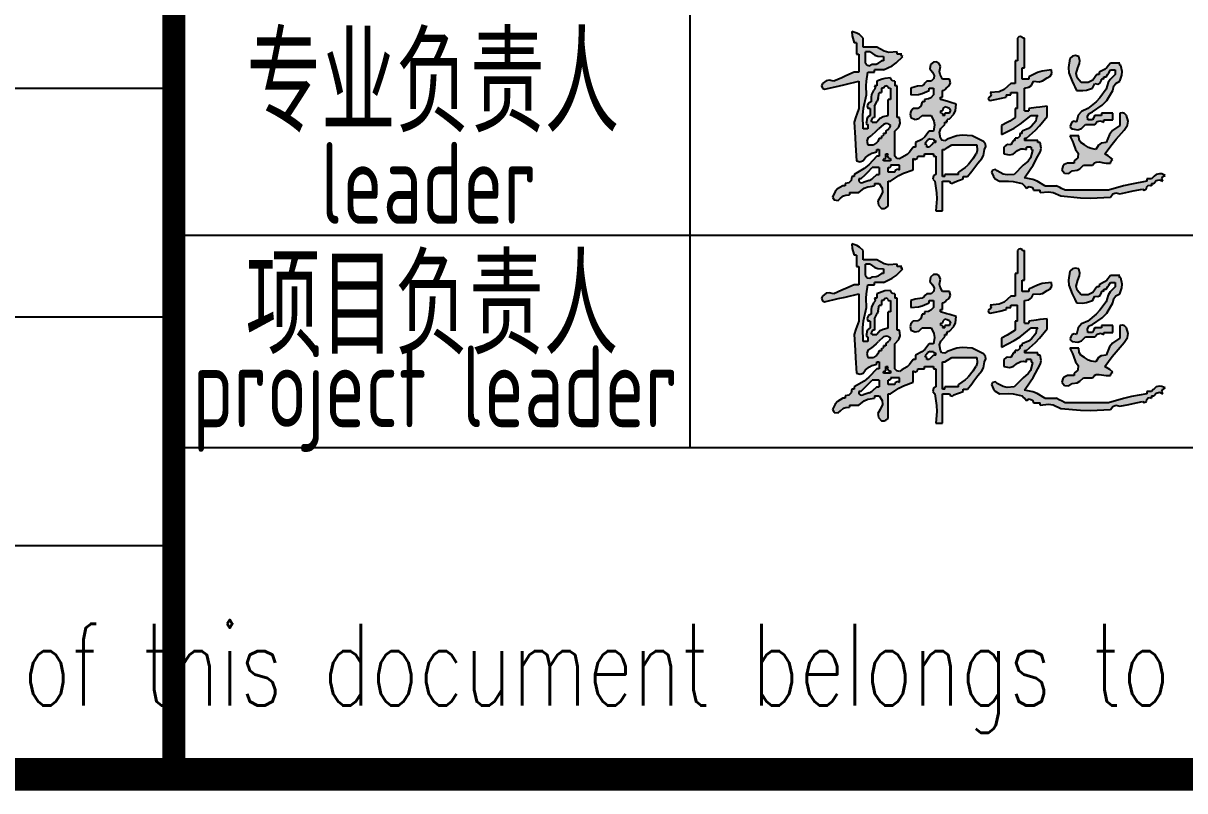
# Model space of a CAD drawing. Extents: x 5191187 to 5306989, y -468291 to -238224.
# Drawn here: x 5283185 to 5286740, y -358834 to -356486 of the extents above; entities that cross this region are included whole.
import ezdxf
from ezdxf.enums import TextEntityAlignment as Align

# ---------------------------------------------------------------- set-up
doc = ezdxf.new("R2010")
doc.units = 0
doc.header["$LTSCALE"] = 1000
doc.header["$MEASUREMENT"] = 0
doc.layers.get('0').update_dxf_attribs({"linetype": 'CONTINUOUS'})
doc.layers.add('PUB_TITLE', color=4, linetype='CONTINUOUS')
doc.layers.add('图层线', color=8, linetype='CONTINUOUS')
doc.styles.add('AHD', font='sceie.shx', dxfattribs={"width": 0.7, "bigfont": 'sceic.shx'})
doc.styles.add('ECEC_TQ', font='txt_l.shx', dxfattribs={"bigfont": 'hztxt_l.shx'})

# ---------------------------------------------------------------- blocks, each defined once
blk = doc.blocks.new('韩超')
h = blk.add_hatch(color=256)
h.dxf.hatch_style = 1
h.paths.add_polyline_path([(0.787849, 0.514197), (0.777955, 0.527898), (0.77346, 0.562754), (0.78123, 0.586063), (0.805739, 0.61125), (0.805739, 0.625142), (0.819631, 0.625142), (0.818004, 0.635027), (0.823773, 0.643681), (0.833523, 0.64598), (0.860867, 0.674873), (0.870953, 0.696725), (0.875199, 0.736279), (0.836353, 0.74757), (0.816903, 0.753127), (0.777955, 0.764063), (0.777955, 0.777955), (0.791847, 0.777955), (0.791847, 0.819631), (0.801775, 0.820971), (0.80763, 0.824875), (0.812685, 0.833523), (0.832189, 0.847055), (0.839321, 0.866071), (0.833523, 0.889091), (0.791847, 0.889091), (0.776856, 0.916298), (0.7735, 0.934755), (0.777955, 0.965498), (0.770329, 0.984025), (0.756314, 0.993368), (0.736279, 0.993282), (0.716867, 0.977277), (0.713907, 0.950644), (0.729333, 0.930768), (0.740061, 0.911103), (0.737625, 0.891618), (0.722387, 0.875199), (0.694603, 0.875199), (0.683489, 0.864086), (0.677932, 0.858529), (0.666819, 0.847415), (0.638572, 0.845181), (0.624291, 0.842325), (0.597358, 0.833523), (0.597358, 0.791847), (0.643081, 0.794876), (0.666726, 0.800787), (0.708495, 0.819631), (0.708495, 0.833523), (0.736279, 0.833523), (0.736279, 0.791847), (0.718733, 0.774249), (0.705317, 0.767541), (0.680711, 0.764063), (0.680711, 0.750171), (0.666819, 0.750171), (0.658732, 0.72359), (0.639033, 0.708815), (0.61125, 0.708495), (0.596777, 0.690733), (0.592946, 0.675409), (0.597358, 0.652926), (0.623512, 0.642026), (0.64687, 0.646697), (0.666819, 0.666819), (0.722387, 0.666819), (0.738834, 0.631134), (0.742077, 0.608437), (0.736279, 0.569574), (0.708495, 0.569574), (0.682162, 0.535076), (0.663824, 0.519794), (0.625142, 0.500114), (0.625142, 0.47233), (0.61125, 0.47233), (0.589715, 0.441777), (0.574435, 0.428025), (0.54179, 0.409816), (0.527664, 0.400538), (0.510468, 0.403404), (0.500114, 0.416762), (0.500114, 0.569574), (0.524623, 0.594762), (0.532393, 0.618071), (0.527898, 0.652926), (0.514006, 0.652926), (0.514006, 0.847415), (0.500114, 0.847415), (0.500114, 0.875199), (0.486416, 0.877514), (0.478388, 0.883536), (0.47233, 0.896037), (0.438162, 0.892345), (0.420863, 0.888021), (0.388977, 0.875199), (0.388977, 0.847415), (0.375085, 0.847415), (0.379444, 0.836821), (0.376971, 0.826928), (0.368139, 0.819631), (0.356965, 0.793593), (0.353947, 0.778504), (0.354247, 0.750171), (0.337644, 0.741703), (0.330222, 0.726858), (0.333409, 0.708495), (0.347301, 0.708495), (0.347301, 0.666819), (0.332737, 0.655189), (0.327028, 0.643772), (0.326463, 0.625142), (0.32344, 0.619715), (0.327253, 0.612088), (0.333409, 0.61125), (0.333409, 0.583466), (0.305625, 0.583466), (0.302565, 0.667178), (0.306887, 0.710398), (0.326463, 0.791847), (0.3234, 0.8474), (0.32482, 0.875797), (0.333409, 0.930768), (0.375085, 0.930768), (0.375085, 0.94466), (0.430654, 0.94466), (0.482374, 0.970498), (0.50707, 0.987931), (0.548736, 1.028012), (0.542559, 1.028676), (0.538615, 1.036564), (0.54179, 1.041904), (0.514006, 1.041904), (0.514006, 1.055796), (0.462884, 1.052445), (0.433869, 1.058893), (0.388977, 1.08358), (0.305625, 1.08358), (0.305625, 1.139148), (0.281985, 1.161307), (0.266841, 1.170393), (0.236165, 1.180825), (0.238399, 1.152578), (0.241255, 1.138297), (0.250057, 1.111364), (0.263949, 1.111364), (0.263949, 1.041904), (0.277841, 1.041904), (0.277841, 0.930768), (0.250057, 0.930768), (0.200194, 0.90821), (0.175186, 0.897095), (0.125028, 0.875199), (0.097454, 0.881715), (0.078516, 0.877928), (0.055568, 0.861307), (0.050109, 0.847376), (0.0559, 0.8329), (0.06946, 0.826577), (0.152955, 0.845407), (0.194635, 0.855133), (0.277841, 0.875199), (0.277841, 0.708495), (0.266727, 0.675154), (0.261171, 0.658483), (0.250057, 0.625142), (0.255939, 0.530696), (0.258718, 0.483462), (0.263949, 0.388977), (0.286969, 0.38318), (0.305985, 0.390311), (0.319517, 0.409816), (0.344599, 0.428141), (0.359268, 0.435475), (0.388977, 0.444546), (0.388977, 0.458438), (0.40287, 0.458438), (0.40287, 0.416762), (0.388977, 0.416762), (0.340729, 0.364454), (0.31168, 0.341215), (0.250057, 0.305625), (0.250057, 0.291733), (0.236165, 0.291733), (0.231424, 0.268639), (0.217583, 0.254798), (0.194489, 0.250057), (0.194489, 0.236165), (0.180597, 0.236165), (0.148793, 0.216524), (0.134276, 0.200394), (0.118082, 0.166705), (0.127514, 0.14947), (0.152825, 0.145854), (0.166705, 0.159759), (0.185336, 0.17447), (0.198563, 0.17943), (0.222273, 0.180597), (0.222273, 0.194489), (0.277841, 0.194489), (0.311245, 0.220472), (0.333233, 0.229896), (0.375085, 0.236165), (0.375085, 0.250057), (0.40287, 0.250057), (0.420685, 0.221738), (0.422698, 0.197582), (0.409816, 0.166705), (0.396068, 0.142401), (0.398473, 0.118345), (0.416762, 0.097244), (0.43433, 0.097627), (0.444154, 0.100901), (0.458438, 0.111136), (0.458438, 0.263949), (0.47233, 0.263949), (0.524193, 0.298154), (0.552768, 0.312442), (0.61125, 0.333409), (0.61125, 0.40287), (0.621931, 0.39652), (0.637706, 0.404407), (0.639034, 0.416762), (0.680711, 0.416762), (0.680711, 0.430654), (0.736279, 0.430654), (0.736279, 0.416762), (0.750171, 0.416762), (0.750171, 0.305625), (0.735269, 0.297653), (0.731714, 0.276323), (0.743225, 0.263949), (0.754517, 0.192544), (0.755945, 0.155413), (0.750171, 0.083352), (0.791847, 0.083352), (0.791847, 0.263949), (0.833523, 0.263949), (0.837499, 0.253205), (0.852744, 0.249394), (0.861307, 0.257003), (0.883535, 0.265338), (0.894648, 0.269506), (0.916876, 0.277841), (0.916876, 0.291733), (0.94466, 0.291733), (0.969894, 0.324902), (0.982398, 0.341574), (1.007174, 0.375085), (1.032146, 0.402761), (1.041693, 0.421855), (1.04885, 0.458438), (1.055218, 0.477023), (1.053221, 0.491001), (1.041904, 0.50706), (0.972444, 0.54179), (0.910919, 0.546316), (0.877697, 0.541786), (0.819631, 0.520952), (0.805828, 0.5112)])
h.paths.add_polyline_path([(0.791847, 0.458438), (0.805739, 0.458438), (0.82241, 0.469551), (0.847415, 0.486222), (1.000228, 0.486222), (1.003038, 0.45197), (0.997988, 0.431769), (0.97939, 0.40287), (0.948039, 0.36501), (0.929334, 0.347744), (0.889091, 0.319517), (0.889091, 0.305625), (0.805739, 0.305625), (0.805739, 0.291733), (0.791847, 0.291733)], flags=16)
h.paths.add_polyline_path([(0.750171, 0.500114), (0.736279, 0.500114), (0.725165, 0.489), (0.719608, 0.483443), (0.708495, 0.47233), (0.694603, 0.47233), (0.694603, 0.486222), (0.688447, 0.48706), (0.684633, 0.494686), (0.687657, 0.500114), (0.701182, 0.516386), (0.715167, 0.52238), (0.736279, 0.520952), (0.736943, 0.514775), (0.744831, 0.510831), (0.750171, 0.514006)], flags=16)
h.paths.add_polyline_path([(0.791847, 0.666819), (0.793521, 0.674497), (0.785633, 0.682384), (0.777955, 0.680711), (0.777955, 0.694603), (0.791847, 0.694603), (0.792194, 0.70849), (0.806202, 0.718996), (0.819631, 0.715441), (0.833192, 0.709118), (0.838982, 0.694641), (0.833523, 0.680711), (0.805739, 0.680711), (0.805739, 0.666819)], flags=16)
h.paths.add_polyline_path([(0.527898, 0.361193), (0.527898, 0.333409), (0.517217, 0.339759), (0.501443, 0.331871), (0.500114, 0.319517), (0.458438, 0.319517), (0.458438, 0.347301), (0.466116, 0.345628), (0.474003, 0.353515), (0.47233, 0.361193)], flags=16)
h.paths.add_polyline_path([(0.47233, 0.40287), (0.47233, 0.388977), (0.430654, 0.388977), (0.42898, 0.396656), (0.436867, 0.404543), (0.444546, 0.40287), (0.444546, 0.430654), (0.458438, 0.430654), (0.452088, 0.419973), (0.459976, 0.404198)], flags=16)
h.paths.add_polyline_path([(0.47233, 0.604304), (0.464836, 0.588169), (0.458643, 0.580427), (0.444546, 0.569574), (0.444546, 0.555682), (0.430654, 0.555682), (0.432327, 0.548004), (0.42444, 0.540117), (0.416762, 0.54179), (0.416762, 0.527898), (0.40287, 0.527898), (0.39467, 0.507807), (0.386422, 0.49791), (0.368139, 0.486222), (0.333409, 0.486222), (0.327612, 0.509242), (0.334743, 0.528258), (0.354247, 0.54179), (0.384775, 0.569612), (0.400056, 0.583504), (0.430654, 0.61125), (0.446814, 0.616197), (0.458647, 0.614224)], flags=16)
h.paths.add_polyline_path([(0.458438, 0.666819), (0.426908, 0.659351), (0.410404, 0.649448), (0.388977, 0.625142), (0.361193, 0.625142), (0.354844, 0.635823), (0.362731, 0.651598), (0.375085, 0.652926), (0.375085, 0.722387), (0.390598, 0.753922), (0.396359, 0.771203), (0.40287, 0.805739), (0.416762, 0.805739), (0.416762, 0.833523), (0.430654, 0.833523), (0.434629, 0.844267), (0.449874, 0.848078), (0.458438, 0.840469), (0.459102, 0.834292), (0.466989, 0.830348), (0.47233, 0.833523), (0.47233, 0.764063), (0.458438, 0.764063)], flags=16)
h.paths.add_polyline_path([(0.40287, 0.347301), (0.40287, 0.305625), (0.388977, 0.305625), (0.360889, 0.27915), (0.342496, 0.268422), (0.305625, 0.257003), (0.294367, 0.254885), (0.286778, 0.256782), (0.277841, 0.263949), (0.277841, 0.277841), (0.291733, 0.277841), (0.319459, 0.305683), (0.333352, 0.319575), (0.361193, 0.347301)], flags=16)
h.paths.add_polyline_path([(0.430654, 1.000228), (0.416762, 1.000228), (0.39813, 0.985517), (0.384903, 0.980557), (0.361193, 0.97939), (0.347067, 0.970112), (0.329871, 0.972978), (0.319517, 0.986336), (0.319517, 1.055796), (0.347301, 1.055796), (0.376072, 1.035613), (0.395527, 1.029128), (0.430654, 1.028012)], flags=16)
h = blk.add_hatch(color=256)
h.dxf.hatch_style = 1
h.paths.add_polyline_path([(1.542018, 0.208381), (1.519791, 0.219494), (1.508677, 0.225051), (1.48645, 0.236165), (1.416989, 0.236165), (1.371255, 0.264232), (1.344642, 0.274582), (1.291961, 0.284787), (1.328443, 0.335457), (1.345237, 0.362046), (1.375313, 0.416762), (1.391241, 0.446575), (1.394603, 0.466747), (1.389205, 0.500114), (1.375313, 0.500114), (1.375313, 0.514006), (1.291961, 0.514006), (1.291961, 0.527898), (1.305853, 0.527898), (1.359796, 0.576664), (1.385101, 0.603375), (1.430881, 0.659873), (1.430881, 0.722387), (1.386427, 0.71683), (1.3642, 0.714052), (1.319745, 0.708495), (1.319745, 0.694603), (1.291961, 0.694603), (1.291961, 0.833523), (1.31926, 0.838693), (1.334923, 0.85044), (1.347529, 0.875199), (1.381781, 0.872389), (1.401982, 0.877439), (1.430881, 0.896037), (1.450883, 0.906123), (1.460131, 0.922307), (1.458666, 0.94466), (1.401114, 0.937345), (1.371819, 0.928557), (1.319745, 0.902983), (1.319745, 0.889091), (1.278069, 0.889091), (1.278069, 0.958552), (1.291961, 0.958552), (1.291961, 1.139148), (1.285806, 1.138304), (1.281086, 1.140664), (1.278069, 1.146094), (1.267308, 1.150023), (1.257931, 1.147679), (1.250285, 1.139148), (1.250285, 1.000228), (1.236393, 1.000228), (1.236393, 0.861307), (1.208609, 0.861307), (1.168183, 0.824416), (1.138053, 0.811024), (1.08358, 0.805739), (1.087939, 0.795145), (1.085465, 0.785252), (1.076634, 0.777955), (1.071121, 0.771113), (1.075065, 0.759282), (1.08358, 0.757117), (1.122533, 0.76519), (1.141984, 0.769358), (1.180825, 0.777955), (1.180825, 0.791847), (1.208609, 0.791847), (1.208609, 0.805739), (1.250285, 0.805739), (1.250285, 0.708495), (1.236393, 0.708495), (1.236393, 0.652926), (1.203973, 0.631977), (1.187234, 0.622213), (1.15304, 0.604304), (1.15304, 0.548736), (1.229739, 0.588318), (1.266619, 0.612432), (1.333637, 0.666819), (1.375313, 0.666819), (1.366995, 0.654381), (1.363975, 0.646831), (1.361421, 0.632088), (1.335054, 0.599814), (1.316435, 0.58585), (1.278069, 0.569574), (1.278069, 0.555682), (1.264177, 0.555682), (1.26415, 0.539965), (1.25211, 0.527924), (1.236393, 0.527898), (1.236393, 0.514006), (1.222501, 0.514006), (1.219217, 0.502022), (1.216226, 0.496039), (1.208609, 0.486222), (1.191149, 0.488205), (1.17971, 0.484393), (1.166932, 0.47233), (1.166932, 0.430654), (1.200708, 0.424307), (1.223469, 0.429997), (1.250285, 0.451492), (1.27048, 0.461183), (1.283894, 0.46286), (1.305853, 0.458438), (1.305853, 0.47233), (1.333637, 0.47233), (1.333637, 0.458438), (1.339793, 0.4576), (1.343606, 0.449973), (1.340583, 0.444546), (1.32937, 0.406076), (1.316213, 0.38634), (1.285015, 0.361193), (1.229447, 0.305625), (1.187056, 0.302553), (1.163204, 0.307323), (1.125256, 0.326463), (1.114566, 0.33576), (1.096818, 0.332211), (1.090526, 0.319517), (1.102438, 0.292491), (1.113943, 0.279343), (1.139148, 0.263949), (1.194983, 0.265062), (1.223561, 0.262204), (1.278069, 0.250057), (1.289183, 0.238943), (1.294739, 0.233386), (1.305853, 0.222273), (1.320568, 0.231877), (1.341519, 0.224893), (1.347529, 0.208381), (1.389205, 0.208381), (1.389205, 0.194489), (1.439628, 0.1998), (1.468259, 0.195028), (1.514234, 0.173651), (1.635959, 0.161998), (1.69773, 0.160594), (1.819859, 0.166705), (1.833779, 0.185933), (1.852296, 0.192877), (1.875427, 0.187543), (1.930995, 0.198656), (1.958779, 0.204213), (2.014348, 0.215327), (2.025534, 0.209917), (2.039748, 0.217024), (2.042132, 0.229219), (2.049428, 0.23805), (2.059322, 0.240524), (2.069916, 0.236165), (2.069916, 0.250057), (2.083808, 0.250057), (2.098401, 0.26772), (2.118188, 0.272666), (2.139376, 0.263949), (2.133917, 0.27788), (2.139708, 0.292356), (2.153268, 0.298679), (2.133073, 0.308371), (2.119659, 0.310047), (2.0977, 0.305625), (2.086586, 0.294512), (2.08103, 0.288955), (2.069916, 0.277841), (2.042132, 0.277841), (2.042132, 0.263949), (1.946785, 0.245868), (1.899372, 0.234712), (1.805967, 0.208381)])
h = blk.add_hatch(color=256)
h.dxf.hatch_style = 1
h.paths.add_polyline_path([(1.611478, 0.625142), (1.597547, 0.630601), (1.583071, 0.624811), (1.576748, 0.61125), (1.572819, 0.60049), (1.575163, 0.591112), (1.583694, 0.583466), (1.61855, 0.578971), (1.641859, 0.586741), (1.667046, 0.61125), (1.680938, 0.61125), (1.722615, 0.61125), (1.737208, 0.628913), (1.756995, 0.63386), (1.778183, 0.625142), (1.778183, 0.639034), (1.833751, 0.639034), (1.833751, 0.655705), (1.833751, 0.66404), (1.833751, 0.680711), (1.805967, 0.680711), (1.792075, 0.680711), (1.764291, 0.680711), (1.764291, 0.666819), (1.722615, 0.666819), (1.717058, 0.655705), (1.714279, 0.650148), (1.708723, 0.639034), (1.69483, 0.639034), (1.680938, 0.639034), (1.678868, 0.661339), (1.688455, 0.678116), (1.708723, 0.687657), (1.768692, 0.728785), (1.795922, 0.757527), (1.833751, 0.819631), (1.839429, 0.846829), (1.850907, 0.862133), (1.875427, 0.875199), (1.888443, 0.91196), (1.890032, 0.934206), (1.882373, 0.972444), (1.876196, 0.973108), (1.872252, 0.980995), (1.875427, 0.986336), (1.861535, 0.986336), (1.819859, 0.986336), (1.796859, 0.959188), (1.781933, 0.947248), (1.750399, 0.930768), (1.750399, 0.916876), (1.736507, 0.916876), (1.71031, 0.882162), (1.682751, 0.868382), (1.639262, 0.868253), (1.61591, 0.897042), (1.610049, 0.922442), (1.618424, 0.958552), (1.629264, 0.984285), (1.6309, 1.000642), (1.62537, 1.028012), (1.602888, 1.032424), (1.587563, 1.028593), (1.569802, 1.01412), (1.562035, 0.958817), (1.56513, 0.927869), (1.583694, 0.875199), (1.595758, 0.853473), (1.601336, 0.842318), (1.611478, 0.819631), (1.650742, 0.818134), (1.671448, 0.821092), (1.708723, 0.833523), (1.714279, 0.844637), (1.717058, 0.850194), (1.722615, 0.861307), (1.740978, 0.85812), (1.755823, 0.865542), (1.764291, 0.882145), (1.764955, 0.888322), (1.772842, 0.892266), (1.778183, 0.889091), (1.778183, 0.902983), (1.792075, 0.902983), (1.803189, 0.919654), (1.808745, 0.927989), (1.819859, 0.94466), (1.847643, 0.94466), (1.847643, 0.916876), (1.817381, 0.887163), (1.804962, 0.866982), (1.792075, 0.826577), (1.753545, 0.774398), (1.730689, 0.750113), (1.680938, 0.708495), (1.641359, 0.690689), (1.621854, 0.667284)])
h = blk.add_hatch(color=256)
h.dxf.hatch_style = 1
h.paths.add_polyline_path([(1.831635, 0.573795), (1.812227, 0.549535), (1.792075, 0.500114), (1.762292, 0.496094), (1.744726, 0.484384), (1.729561, 0.458438), (1.700075, 0.463546), (1.684975, 0.469586), (1.6601, 0.486222), (1.637668, 0.49978), (1.627728, 0.515685), (1.62537, 0.54179), (1.603143, 0.54179), (1.592029, 0.54179), (1.569802, 0.54179), (1.586675, 0.509854), (1.593737, 0.492906), (1.604532, 0.458438), (1.621804, 0.436498), (1.61886, 0.407063), (1.597586, 0.388977), (1.597586, 0.375085), (1.55591, 0.375085), (1.536306, 0.36578), (1.526798, 0.35437), (1.52118, 0.333409), (1.537185, 0.313997), (1.563818, 0.311038), (1.583694, 0.326463), (1.614401, 0.331156), (1.630976, 0.339443), (1.653154, 0.361193), (1.667046, 0.361193), (1.708723, 0.361193), (1.720352, 0.375758), (1.731769, 0.381467), (1.750399, 0.382031), (1.77782, 0.376762), (1.791938, 0.37535), (1.819859, 0.375085), (1.821199, 0.385013), (1.825102, 0.390868), (1.833751, 0.395924), (1.815429, 0.411271), (1.805589, 0.418299), (1.785129, 0.430654), (1.829593, 0.491137), (1.853312, 0.520437), (1.903211, 0.57652), (1.923495, 0.606919), (1.927312, 0.631729), (1.917103, 0.666819), (1.904326, 0.678881), (1.892887, 0.682694), (1.875427, 0.680711), (1.875427, 0.650148), (1.875427, 0.634867), (1.875427, 0.604304)])
for p, q in [((0.266841, 1.170393), (0.236165, 1.180825)), ((0.236165, 1.180825), (0.238399, 1.152578)), ((0.238399, 1.152578), (0.241255, 1.138297)), ((0.241255, 1.138297), (0.250057, 1.111364)), ((0.281985, 1.161307), (0.266841, 1.170393)), ((0.305625, 1.139148), (0.281985, 1.161307)), ((0.305625, 1.08358), (0.305625, 1.139148)), ((1.257931, 1.147679), (1.250285, 1.139148)), ((1.250285, 1.139148), (1.250285, 1.000228)), ((1.267308, 1.150023), (1.257931, 1.147679)), ((1.278069, 1.146094), (1.267308, 1.150023)), ((1.281086, 1.140664), (1.278069, 1.146094)), ((1.285806, 1.138304), (1.281086, 1.140664)), ((1.291961, 1.139148), (1.285806, 1.138304)), ((1.291961, 0.958552), (1.291961, 1.139148)), ((0.263949, 1.111364), (0.250057, 1.111364)), ((0.263949, 1.111364), (0.263949, 1.041904)), ((0.388977, 1.08358), (0.305625, 1.08358)), ((0.433869, 1.058893), (0.388977, 1.08358)), ((0.263949, 1.041904), (0.277841, 1.041904)), ((0.277841, 1.041904), (0.277841, 0.930768)), ((0.319517, 0.986336), (0.319517, 1.055796)), ((0.347301, 1.055796), (0.319517, 1.055796)), ((0.347301, 1.055796), (0.376072, 1.035613)), ((0.376072, 1.035613), (0.395527, 1.029128)), ((0.395527, 1.029128), (0.430654, 1.028012)), ((0.416762, 1.000228), (0.39813, 0.985517)), ((0.430654, 1.000228), (0.416762, 1.000228)), ((0.430654, 1.028012), (0.430654, 1.000228)), ((0.462884, 1.052445), (0.433869, 1.058893)), ((0.514006, 1.055796), (0.462884, 1.052445)), ((0.50707, 0.987931), (0.548736, 1.028012)), ((0.514006, 1.041904), (0.514006, 1.055796)), ((0.54179, 1.041904), (0.514006, 1.041904)), ((0.538615, 1.036564), (0.54179, 1.041904)), ((0.542559, 1.028676), (0.538615, 1.036564)), ((0.548736, 1.028012), (0.542559, 1.028676)), ((1.236393, 1.000228), (1.236393, 0.861307)), ((1.250285, 1.000228), (1.236393, 1.000228)), ((1.569802, 1.01412), (1.562035, 0.958817)), ((1.587563, 1.028593), (1.569802, 1.01412)), ((1.602888, 1.032424), (1.587563, 1.028593)), ((1.62537, 1.028012), (1.602888, 1.032424)), ((1.6309, 1.000642), (1.62537, 1.028012)), ((1.629264, 0.984285), (1.6309, 1.000642)), ((0.250057, 0.930768), (0.200194, 0.90821)), ((0.277841, 0.930768), (0.250057, 0.930768)), ((0.319517, 0.986336), (0.329871, 0.972978)), ((0.32482, 0.875797), (0.333409, 0.930768)), ((0.329871, 0.972978), (0.347067, 0.970112)), ((0.333409, 0.930768), (0.375085, 0.930768)), ((0.347067, 0.970112), (0.361193, 0.97939)), ((0.361193, 0.97939), (0.384903, 0.980557)), ((0.375085, 0.930768), (0.375085, 0.94466)), ((0.430654, 0.94466), (0.375085, 0.94466)), ((0.384903, 0.980557), (0.39813, 0.985517)), ((0.430654, 0.94466), (0.482374, 0.970498)), ((0.482374, 0.970498), (0.50707, 0.987931)), ((0.716867, 0.977277), (0.713907, 0.950644)), ((0.713907, 0.950644), (0.729333, 0.930768)), ((0.736279, 0.993282), (0.716867, 0.977277)), ((0.729333, 0.930768), (0.740061, 0.911103)), ((0.756314, 0.993368), (0.736279, 0.993282)), ((0.770329, 0.984025), (0.756314, 0.993368)), ((0.777955, 0.965498), (0.770329, 0.984025)), ((0.7735, 0.934755), (0.777955, 0.965498)), ((0.776856, 0.916298), (0.7735, 0.934755)), ((1.278069, 0.958552), (1.291961, 0.958552)), ((1.278069, 0.889091), (1.278069, 0.958552)), ((1.371819, 0.928557), (1.319745, 0.902983)), ((1.401114, 0.937345), (1.371819, 0.928557)), ((1.458666, 0.94466), (1.401114, 0.937345)), ((1.460131, 0.922307), (1.458666, 0.94466)), ((1.562035, 0.958817), (1.56513, 0.927869)), ((1.56513, 0.927869), (1.583694, 0.875199)), ((1.610049, 0.922442), (1.618424, 0.958552)), ((1.618424, 0.958552), (1.629264, 0.984285)), ((1.781933, 0.947248), (1.750399, 0.930768)), ((1.750399, 0.930768), (1.750399, 0.916876)), ((1.796859, 0.959188), (1.781933, 0.947248)), ((1.819859, 0.986336), (1.796859, 0.959188)), ((1.803189, 0.919654), (1.808745, 0.927989)), ((1.808745, 0.927989), (1.819859, 0.94466)), ((1.861535, 0.986336), (1.819859, 0.986336)), ((1.819859, 0.94466), (1.847643, 0.94466)), ((1.847643, 0.94466), (1.847643, 0.916876)), ((1.875427, 0.986336), (1.861535, 0.986336)), ((1.872252, 0.980995), (1.875427, 0.986336)), ((1.876196, 0.973108), (1.872252, 0.980995)), ((1.882373, 0.972444), (1.876196, 0.973108)), ((1.890032, 0.934206), (1.882373, 0.972444)), ((1.888443, 0.91196), (1.890032, 0.934206)), ((0.055568, 0.861307), (0.050109, 0.847376)), ((0.078516, 0.877928), (0.055568, 0.861307)), ((0.097454, 0.881715), (0.078516, 0.877928)), ((0.125028, 0.875199), (0.097454, 0.881715)), ((0.175186, 0.897095), (0.125028, 0.875199)), ((0.152955, 0.845407), (0.194635, 0.855133)), ((0.200194, 0.90821), (0.175186, 0.897095)), ((0.194635, 0.855133), (0.277841, 0.875199)), ((0.277841, 0.875199), (0.277841, 0.708495)), ((0.3234, 0.8474), (0.32482, 0.875797)), ((0.420863, 0.888021), (0.388977, 0.875199)), ((0.388977, 0.875199), (0.388977, 0.847415)), ((0.438162, 0.892345), (0.420863, 0.888021)), ((0.47233, 0.896037), (0.438162, 0.892345)), ((0.478388, 0.883536), (0.47233, 0.896037)), ((0.486416, 0.877514), (0.478388, 0.883536)), ((0.500114, 0.875199), (0.486416, 0.877514)), ((0.500114, 0.875199), (0.500114, 0.847415)), ((0.677932, 0.858529), (0.666819, 0.847415)), ((0.683489, 0.864086), (0.677932, 0.858529)), ((0.694603, 0.875199), (0.683489, 0.864086)), ((0.722387, 0.875199), (0.694603, 0.875199)), ((0.737625, 0.891618), (0.722387, 0.875199)), ((0.740061, 0.911103), (0.737625, 0.891618)), ((0.791847, 0.889091), (0.776856, 0.916298)), ((0.833523, 0.889091), (0.791847, 0.889091)), ((0.832189, 0.847055), (0.839321, 0.866071)), ((0.839321, 0.866071), (0.833523, 0.889091)), ((1.208609, 0.861307), (1.168183, 0.824416)), ((1.236393, 0.861307), (1.208609, 0.861307)), ((1.319745, 0.889091), (1.278069, 0.889091)), ((1.319745, 0.902983), (1.319745, 0.889091)), ((1.334923, 0.85044), (1.347529, 0.875199)), ((1.347529, 0.875199), (1.381781, 0.872389)), ((1.381781, 0.872389), (1.401982, 0.877439)), ((1.401982, 0.877439), (1.430881, 0.896037)), ((1.430881, 0.896037), (1.450883, 0.906123)), ((1.450883, 0.906123), (1.460131, 0.922307)), ((1.583694, 0.875199), (1.595758, 0.853473)), ((1.595758, 0.853473), (1.601336, 0.842318)), ((1.61591, 0.897042), (1.610049, 0.922442)), ((1.639262, 0.868253), (1.61591, 0.897042)), ((1.682751, 0.868382), (1.639262, 0.868253)), ((1.71031, 0.882162), (1.682751, 0.868382)), ((1.736507, 0.916876), (1.71031, 0.882162)), ((1.717058, 0.850194), (1.722615, 0.861307)), ((1.722615, 0.861307), (1.740978, 0.85812)), ((1.750399, 0.916876), (1.736507, 0.916876)), ((1.740978, 0.85812), (1.755823, 0.865542)), ((1.755823, 0.865542), (1.764291, 0.882145)), ((1.764291, 0.882145), (1.764955, 0.888322)), ((1.764955, 0.888322), (1.772842, 0.892266)), ((1.772842, 0.892266), (1.778183, 0.889091)), ((1.778183, 0.902983), (1.792075, 0.902983)), ((1.778183, 0.889091), (1.778183, 0.902983)), ((1.792075, 0.902983), (1.803189, 0.919654)), ((1.804962, 0.866982), (1.792075, 0.826577)), ((1.817381, 0.887163), (1.804962, 0.866982)), ((1.847643, 0.916876), (1.817381, 0.887163)), ((1.839429, 0.846829), (1.850907, 0.862133)), ((1.850907, 0.862133), (1.875427, 0.875199)), ((1.875427, 0.875199), (1.888443, 0.91196)), ((0.050109, 0.847376), (0.0559, 0.8329)), ((0.0559, 0.8329), (0.06946, 0.826577)), ((0.06946, 0.826577), (0.152955, 0.845407)), ((0.306887, 0.710398), (0.326463, 0.791847)), ((0.326463, 0.791847), (0.3234, 0.8474)), ((0.356965, 0.793593), (0.353947, 0.778504)), ((0.368139, 0.819631), (0.356965, 0.793593)), ((0.376971, 0.826928), (0.368139, 0.819631)), ((0.388977, 0.847415), (0.375085, 0.847415)), ((0.375085, 0.847415), (0.379444, 0.836821)), ((0.379444, 0.836821), (0.376971, 0.826928)), ((0.396359, 0.771203), (0.40287, 0.805739)), ((0.40287, 0.805739), (0.416762, 0.805739)), ((0.416762, 0.833523), (0.416762, 0.805739)), ((0.430654, 0.833523), (0.416762, 0.833523)), ((0.434629, 0.844267), (0.430654, 0.833523)), ((0.449874, 0.848078), (0.434629, 0.844267)), ((0.458438, 0.840469), (0.449874, 0.848078)), ((0.458438, 0.840469), (0.459102, 0.834292)), ((0.466989, 0.830348), (0.459102, 0.834292)), ((0.47233, 0.833523), (0.466989, 0.830348)), ((0.47233, 0.833523), (0.47233, 0.764063)), ((0.514006, 0.847415), (0.500114, 0.847415)), ((0.514006, 0.652926), (0.514006, 0.847415)), ((0.624291, 0.842325), (0.597358, 0.833523)), ((0.597358, 0.833523), (0.597358, 0.791847)), ((0.597358, 0.791847), (0.643081, 0.794876)), ((0.638572, 0.845181), (0.624291, 0.842325)), ((0.666819, 0.847415), (0.638572, 0.845181)), ((0.643081, 0.794876), (0.666726, 0.800787)), ((0.666726, 0.800787), (0.708495, 0.819631)), ((0.708495, 0.833523), (0.736279, 0.833523)), ((0.708495, 0.819631), (0.708495, 0.833523)), ((0.736279, 0.791847), (0.718733, 0.774249)), ((0.736279, 0.833523), (0.736279, 0.791847)), ((0.791847, 0.819631), (0.801775, 0.820971)), ((0.791847, 0.777955), (0.791847, 0.819631)), ((0.801775, 0.820971), (0.80763, 0.824875)), ((0.80763, 0.824875), (0.812685, 0.833523)), ((0.812685, 0.833523), (0.832189, 0.847055)), ((1.085465, 0.785252), (1.076634, 0.777955)), ((1.138053, 0.811024), (1.08358, 0.805739)), ((1.08358, 0.805739), (1.087939, 0.795145)), ((1.087939, 0.795145), (1.085465, 0.785252)), ((1.168183, 0.824416), (1.138053, 0.811024)), ((1.180825, 0.791847), (1.208609, 0.791847)), ((1.180825, 0.791847), (1.180825, 0.777955)), ((1.208609, 0.791847), (1.208609, 0.805739)), ((1.208609, 0.805739), (1.250285, 0.805739)), ((1.250285, 0.708495), (1.250285, 0.805739)), ((1.291961, 0.833523), (1.31926, 0.838693)), ((1.291961, 0.694603), (1.291961, 0.833523)), ((1.31926, 0.838693), (1.334923, 0.85044)), ((1.601336, 0.842318), (1.611478, 0.819631)), ((1.611478, 0.819631), (1.650742, 0.818134)), ((1.650742, 0.818134), (1.671448, 0.821092)), ((1.671448, 0.821092), (1.708723, 0.833523)), ((1.708723, 0.833523), (1.714279, 0.844637)), ((1.714279, 0.844637), (1.717058, 0.850194)), ((1.792075, 0.826577), (1.753545, 0.774398)), ((1.795922, 0.757527), (1.833751, 0.819631)), ((1.833751, 0.819631), (1.839429, 0.846829)), ((0.337644, 0.741703), (0.330222, 0.726858)), ((0.330222, 0.726858), (0.333409, 0.708495)), ((0.354247, 0.750171), (0.337644, 0.741703)), ((0.353947, 0.778504), (0.354247, 0.750171)), ((0.375085, 0.722387), (0.390598, 0.753922)), ((0.375085, 0.722387), (0.375085, 0.652926)), ((0.396359, 0.771203), (0.390598, 0.753922)), ((0.47233, 0.764063), (0.458438, 0.764063)), ((0.458438, 0.666819), (0.458438, 0.764063)), ((0.658732, 0.72359), (0.639033, 0.708815)), ((0.666819, 0.750171), (0.658732, 0.72359)), ((0.680711, 0.750171), (0.666819, 0.750171)), ((0.705317, 0.767541), (0.680711, 0.764063)), ((0.680711, 0.764063), (0.680711, 0.750171)), ((0.718733, 0.774249), (0.705317, 0.767541)), ((0.777955, 0.777955), (0.791847, 0.777955)), ((0.777955, 0.764063), (0.777955, 0.777955)), ((0.816903, 0.753127), (0.777955, 0.764063)), ((0.806202, 0.718996), (0.792194, 0.70849)), ((0.819631, 0.715441), (0.806202, 0.718996)), ((0.836353, 0.74757), (0.816903, 0.753127)), ((0.833192, 0.709118), (0.819631, 0.715441)), ((0.875199, 0.736279), (0.836353, 0.74757)), ((0.870953, 0.696725), (0.875199, 0.736279)), ((1.076634, 0.777955), (1.071121, 0.771113)), ((1.071121, 0.771113), (1.075065, 0.759282)), ((1.075065, 0.759282), (1.08358, 0.757117)), ((1.08358, 0.757117), (1.122533, 0.76519)), ((1.122533, 0.76519), (1.141984, 0.769358)), ((1.141984, 0.769358), (1.180825, 0.777955)), ((1.3642, 0.714052), (1.319745, 0.708495)), ((1.386427, 0.71683), (1.3642, 0.714052)), ((1.430881, 0.722387), (1.386427, 0.71683)), ((1.430881, 0.659873), (1.430881, 0.722387)), ((1.730689, 0.750113), (1.680938, 0.708495)), ((1.708723, 0.687657), (1.768692, 0.728785)), ((1.753545, 0.774398), (1.730689, 0.750113)), ((1.768692, 0.728785), (1.795922, 0.757527)), ((0.261171, 0.658483), (0.250057, 0.625142)), ((0.266727, 0.675154), (0.261171, 0.658483)), ((0.277841, 0.708495), (0.266727, 0.675154)), ((0.302565, 0.667178), (0.306887, 0.710398)), ((0.305625, 0.583466), (0.302565, 0.667178)), ((0.327028, 0.643772), (0.326463, 0.625142)), ((0.332737, 0.655189), (0.327028, 0.643772)), ((0.347301, 0.666819), (0.332737, 0.655189)), ((0.347301, 0.708495), (0.333409, 0.708495)), ((0.347301, 0.708495), (0.347301, 0.666819)), ((0.362731, 0.651598), (0.354844, 0.635823)), ((0.375085, 0.652926), (0.362731, 0.651598)), ((0.410404, 0.649448), (0.388977, 0.625142)), ((0.410404, 0.649448), (0.426908, 0.659351)), ((0.426908, 0.659351), (0.458438, 0.666819)), ((0.527898, 0.652926), (0.514006, 0.652926)), ((0.532393, 0.618071), (0.527898, 0.652926)), ((0.596777, 0.690733), (0.592946, 0.675409)), ((0.592946, 0.675409), (0.597358, 0.652926)), ((0.61125, 0.708495), (0.596777, 0.690733)), ((0.597358, 0.652926), (0.623512, 0.642026)), ((0.639033, 0.708815), (0.61125, 0.708495)), ((0.623512, 0.642026), (0.64687, 0.646697)), ((0.64687, 0.646697), (0.666819, 0.666819)), ((0.666819, 0.666819), (0.722387, 0.666819)), ((0.722387, 0.666819), (0.738834, 0.631134)), ((0.777955, 0.694603), (0.777955, 0.680711)), ((0.777955, 0.694603), (0.791847, 0.694603)), ((0.785633, 0.682384), (0.777955, 0.680711)), ((0.785633, 0.682384), (0.793521, 0.674497)), ((0.792194, 0.70849), (0.791847, 0.694603)), ((0.793521, 0.674497), (0.791847, 0.666819)), ((0.805739, 0.666819), (0.791847, 0.666819)), ((0.833523, 0.680711), (0.805739, 0.680711)), ((0.805739, 0.666819), (0.805739, 0.680711)), ((0.818004, 0.635027), (0.823773, 0.643681)), ((0.823773, 0.643681), (0.833523, 0.64598)), ((0.833192, 0.709118), (0.838982, 0.694641)), ((0.833523, 0.680711), (0.838982, 0.694641)), ((0.833523, 0.64598), (0.860867, 0.674873)), ((0.860867, 0.674873), (0.870953, 0.696725)), ((1.236393, 0.652926), (1.203973, 0.631977)), ((1.236393, 0.708495), (1.236393, 0.652926)), ((1.250285, 0.708495), (1.236393, 0.708495)), ((1.266619, 0.612432), (1.333637, 0.666819)), ((1.291961, 0.694603), (1.319745, 0.694603)), ((1.319745, 0.708495), (1.319745, 0.694603)), ((1.333637, 0.666819), (1.375313, 0.666819)), ((1.363975, 0.646831), (1.361421, 0.632088)), ((1.366995, 0.654381), (1.363975, 0.646831)), ((1.375313, 0.666819), (1.366995, 0.654381)), ((1.385101, 0.603375), (1.430881, 0.659873)), ((1.621854, 0.667284), (1.611478, 0.625142)), ((1.641359, 0.690689), (1.621854, 0.667284)), ((1.680938, 0.708495), (1.641359, 0.690689)), ((1.678868, 0.661339), (1.688455, 0.678116)), ((1.680938, 0.639034), (1.678868, 0.661339)), ((1.688455, 0.678116), (1.708723, 0.687657)), ((1.714279, 0.650148), (1.708723, 0.639034)), ((1.717058, 0.655705), (1.714279, 0.650148)), ((1.722615, 0.666819), (1.717058, 0.655705)), ((1.764291, 0.666819), (1.722615, 0.666819)), ((1.792075, 0.680711), (1.764291, 0.680711)), ((1.764291, 0.680711), (1.764291, 0.666819)), ((1.805967, 0.680711), (1.792075, 0.680711)), ((1.833751, 0.680711), (1.805967, 0.680711)), ((1.833751, 0.66404), (1.833751, 0.680711)), ((1.833751, 0.655705), (1.833751, 0.66404)), ((1.833751, 0.639034), (1.833751, 0.655705)), ((1.892887, 0.682694), (1.875427, 0.680711)), ((1.875427, 0.680711), (1.875427, 0.650148)), ((1.875427, 0.650148), (1.875427, 0.634867)), ((1.904326, 0.678881), (1.892887, 0.682694)), ((1.917103, 0.666819), (1.904326, 0.678881)), ((1.927312, 0.631729), (1.917103, 0.666819)), ((0.250057, 0.625142), (0.255939, 0.530696)), ((0.333409, 0.583466), (0.305625, 0.583466)), ((0.326463, 0.625142), (0.32344, 0.619715)), ((0.32344, 0.619715), (0.327253, 0.612088)), ((0.327253, 0.612088), (0.333409, 0.61125)), ((0.333409, 0.61125), (0.333409, 0.583466)), ((0.384775, 0.569612), (0.354247, 0.54179)), ((0.361193, 0.625142), (0.354844, 0.635823)), ((0.361193, 0.625142), (0.388977, 0.625142)), ((0.384775, 0.569612), (0.400056, 0.583504)), ((0.430654, 0.61125), (0.400056, 0.583504)), ((0.446814, 0.616197), (0.430654, 0.61125)), ((0.444546, 0.569574), (0.458643, 0.580427)), ((0.444546, 0.569574), (0.444546, 0.555682)), ((0.458647, 0.614224), (0.446814, 0.616197)), ((0.458643, 0.580427), (0.464836, 0.588169)), ((0.458647, 0.614224), (0.47233, 0.604304)), ((0.47233, 0.604304), (0.464836, 0.588169)), ((0.500114, 0.569574), (0.524623, 0.594762)), ((0.500114, 0.416762), (0.500114, 0.569574)), ((0.524623, 0.594762), (0.532393, 0.618071)), ((0.708495, 0.569574), (0.682162, 0.535076)), ((0.736279, 0.569574), (0.708495, 0.569574)), ((0.742077, 0.608437), (0.736279, 0.569574)), ((0.738834, 0.631134), (0.742077, 0.608437)), ((0.77346, 0.562754), (0.78123, 0.586063)), ((0.78123, 0.586063), (0.805739, 0.61125)), ((0.805739, 0.61125), (0.805739, 0.625142)), ((0.805739, 0.625142), (0.819631, 0.625142)), ((0.819631, 0.625142), (0.818004, 0.635027)), ((1.187234, 0.622213), (1.15304, 0.604304)), ((1.15304, 0.604304), (1.15304, 0.548736)), ((1.15304, 0.548736), (1.229739, 0.588318)), ((1.203973, 0.631977), (1.187234, 0.622213)), ((1.229739, 0.588318), (1.266619, 0.612432)), ((1.316435, 0.58585), (1.278069, 0.569574)), ((1.278069, 0.555682), (1.278069, 0.569574)), ((1.305853, 0.527898), (1.359796, 0.576664)), ((1.335054, 0.599814), (1.316435, 0.58585)), ((1.361421, 0.632088), (1.335054, 0.599814)), ((1.359796, 0.576664), (1.385101, 0.603375)), ((1.576748, 0.61125), (1.572819, 0.60049)), ((1.572819, 0.60049), (1.575163, 0.591112)), ((1.575163, 0.591112), (1.583694, 0.583466)), ((1.583071, 0.624811), (1.576748, 0.61125)), ((1.597547, 0.630601), (1.583071, 0.624811)), ((1.583694, 0.583466), (1.61855, 0.578971)), ((1.611478, 0.625142), (1.597547, 0.630601)), ((1.61855, 0.578971), (1.641859, 0.586741)), ((1.641859, 0.586741), (1.667046, 0.61125)), ((1.667046, 0.61125), (1.680938, 0.61125)), ((1.69483, 0.639034), (1.680938, 0.639034)), ((1.680938, 0.61125), (1.722615, 0.61125)), ((1.708723, 0.639034), (1.69483, 0.639034)), ((1.722615, 0.61125), (1.737208, 0.628913)), ((1.737208, 0.628913), (1.756995, 0.63386)), ((1.756995, 0.63386), (1.778183, 0.625142)), ((1.778183, 0.625142), (1.778183, 0.639034)), ((1.778183, 0.639034), (1.833751, 0.639034)), ((1.831635, 0.573795), (1.812227, 0.549535)), ((1.875427, 0.604304), (1.831635, 0.573795)), ((1.853312, 0.520437), (1.903211, 0.57652)), ((1.875427, 0.634867), (1.875427, 0.604304)), ((1.903211, 0.57652), (1.923495, 0.606919)), ((1.923495, 0.606919), (1.927312, 0.631729)), ((0.255939, 0.530696), (0.258718, 0.483462)), ((0.334743, 0.528258), (0.327612, 0.509242)), ((0.327612, 0.509242), (0.333409, 0.486222)), ((0.334743, 0.528258), (0.354247, 0.54179)), ((0.386422, 0.49791), (0.368139, 0.486222)), ((0.39467, 0.507807), (0.386422, 0.49791)), ((0.40287, 0.527898), (0.39467, 0.507807)), ((0.40287, 0.527898), (0.416762, 0.527898)), ((0.416762, 0.54179), (0.416762, 0.527898)), ((0.416762, 0.54179), (0.42444, 0.540117)), ((0.432327, 0.548004), (0.42444, 0.540117)), ((0.432327, 0.548004), (0.430654, 0.555682)), ((0.444546, 0.555682), (0.430654, 0.555682)), ((0.663824, 0.519794), (0.625142, 0.500114)), ((0.625142, 0.500114), (0.625142, 0.47233)), ((0.682162, 0.535076), (0.663824, 0.519794)), ((0.687657, 0.500114), (0.684633, 0.494686)), ((0.687657, 0.500114), (0.701182, 0.516386)), ((0.715167, 0.52238), (0.701182, 0.516386)), ((0.715167, 0.52238), (0.736279, 0.520952)), ((0.725165, 0.489), (0.736279, 0.500114)), ((0.736279, 0.520952), (0.736943, 0.514775)), ((0.750171, 0.500114), (0.736279, 0.500114)), ((0.744831, 0.510831), (0.736943, 0.514775)), ((0.744831, 0.510831), (0.750171, 0.514006)), ((0.750171, 0.500114), (0.750171, 0.514006)), ((0.777955, 0.527898), (0.77346, 0.562754)), ((0.787849, 0.514197), (0.777955, 0.527898)), ((0.805828, 0.5112), (0.787849, 0.514197)), ((0.819631, 0.520952), (0.805828, 0.5112)), ((0.877697, 0.541786), (0.819631, 0.520952)), ((0.910919, 0.546316), (0.877697, 0.541786)), ((0.972444, 0.54179), (0.910919, 0.546316)), ((1.041904, 0.50706), (0.972444, 0.54179)), ((1.053221, 0.491001), (1.041904, 0.50706)), ((1.219217, 0.502022), (1.216226, 0.496039)), ((1.222501, 0.514006), (1.219217, 0.502022)), ((1.236393, 0.514006), (1.222501, 0.514006)), ((1.25211, 0.527924), (1.236393, 0.527898)), ((1.236393, 0.514006), (1.236393, 0.527898)), ((1.26415, 0.539965), (1.25211, 0.527924)), ((1.264177, 0.555682), (1.26415, 0.539965)), ((1.278069, 0.555682), (1.264177, 0.555682)), ((1.291961, 0.527898), (1.291961, 0.514006)), ((1.291961, 0.527898), (1.305853, 0.527898)), ((1.375313, 0.514006), (1.291961, 0.514006)), ((1.375313, 0.500114), (1.375313, 0.514006)), ((1.389205, 0.500114), (1.375313, 0.500114)), ((1.394603, 0.466747), (1.389205, 0.500114)), ((1.592029, 0.54179), (1.569802, 0.54179)), ((1.569802, 0.54179), (1.586675, 0.509854)), ((1.586675, 0.509854), (1.593737, 0.492906)), ((1.603143, 0.54179), (1.592029, 0.54179)), ((1.62537, 0.54179), (1.603143, 0.54179)), ((1.627728, 0.515685), (1.62537, 0.54179)), ((1.637668, 0.49978), (1.627728, 0.515685)), ((1.6601, 0.486222), (1.637668, 0.49978)), ((1.792075, 0.500114), (1.762292, 0.496094)), ((1.812227, 0.549535), (1.792075, 0.500114)), ((1.829593, 0.491137), (1.853312, 0.520437)), ((0.258718, 0.483462), (0.263949, 0.388977)), ((0.319517, 0.409816), (0.344599, 0.428141)), ((0.333409, 0.486222), (0.368139, 0.486222)), ((0.344599, 0.428141), (0.359268, 0.435475)), ((0.359268, 0.435475), (0.388977, 0.444546)), ((0.388977, 0.458438), (0.40287, 0.458438)), ((0.388977, 0.444546), (0.388977, 0.458438)), ((0.40287, 0.458438), (0.40287, 0.416762)), ((0.444546, 0.430654), (0.458438, 0.430654)), ((0.444546, 0.40287), (0.444546, 0.430654)), ((0.452088, 0.419973), (0.458438, 0.430654)), ((0.574435, 0.428025), (0.54179, 0.409816)), ((0.589715, 0.441777), (0.574435, 0.428025)), ((0.61125, 0.47233), (0.589715, 0.441777)), ((0.625142, 0.47233), (0.61125, 0.47233)), ((0.680711, 0.430654), (0.736279, 0.430654)), ((0.680711, 0.416762), (0.680711, 0.430654)), ((0.688447, 0.48706), (0.684633, 0.494686)), ((0.694603, 0.486222), (0.688447, 0.48706)), ((0.694603, 0.47233), (0.694603, 0.486222)), ((0.708495, 0.47233), (0.694603, 0.47233)), ((0.719608, 0.483443), (0.708495, 0.47233)), ((0.725165, 0.489), (0.719608, 0.483443)), ((0.736279, 0.430654), (0.736279, 0.416762)), ((0.791847, 0.458438), (0.805739, 0.458438)), ((0.791847, 0.291733), (0.791847, 0.458438)), ((0.805739, 0.458438), (0.82241, 0.469551)), ((0.82241, 0.469551), (0.847415, 0.486222)), ((0.847415, 0.486222), (1.000228, 0.486222)), ((0.97939, 0.40287), (0.997988, 0.431769)), ((1.003038, 0.45197), (0.997988, 0.431769)), ((1.000228, 0.486222), (1.003038, 0.45197)), ((1.041693, 0.421855), (1.04885, 0.458438)), ((1.04885, 0.458438), (1.055218, 0.477023)), ((1.055218, 0.477023), (1.053221, 0.491001)), ((1.17971, 0.484393), (1.166932, 0.47233)), ((1.166932, 0.47233), (1.166932, 0.430654)), ((1.166932, 0.430654), (1.200708, 0.424307)), ((1.191149, 0.488205), (1.17971, 0.484393)), ((1.208609, 0.486222), (1.191149, 0.488205)), ((1.200708, 0.424307), (1.223469, 0.429997)), ((1.216226, 0.496039), (1.208609, 0.486222)), ((1.223469, 0.429997), (1.250285, 0.451492)), ((1.250285, 0.451492), (1.27048, 0.461183)), ((1.27048, 0.461183), (1.283894, 0.46286)), ((1.283894, 0.46286), (1.305853, 0.458438)), ((1.333637, 0.47233), (1.305853, 0.47233)), ((1.305853, 0.458438), (1.305853, 0.47233)), ((1.340583, 0.444546), (1.32937, 0.406076)), ((1.333637, 0.47233), (1.333637, 0.458438)), ((1.333637, 0.458438), (1.339793, 0.4576)), ((1.339793, 0.4576), (1.343606, 0.449973)), ((1.343606, 0.449973), (1.340583, 0.444546)), ((1.375313, 0.416762), (1.391241, 0.446575)), ((1.391241, 0.446575), (1.394603, 0.466747)), ((1.593737, 0.492906), (1.604532, 0.458438)), ((1.604532, 0.458438), (1.621804, 0.436498)), ((1.621804, 0.436498), (1.61886, 0.407063)), ((1.684975, 0.469586), (1.6601, 0.486222)), ((1.700075, 0.463546), (1.684975, 0.469586)), ((1.729561, 0.458438), (1.700075, 0.463546)), ((1.744726, 0.484384), (1.729561, 0.458438)), ((1.762292, 0.496094), (1.744726, 0.484384)), ((1.785129, 0.430654), (1.829593, 0.491137)), ((1.805589, 0.418299), (1.785129, 0.430654)), ((0.263949, 0.388977), (0.286969, 0.38318)), ((0.286969, 0.38318), (0.305985, 0.390311)), ((0.305985, 0.390311), (0.319517, 0.409816)), ((0.340729, 0.364454), (0.31168, 0.341215)), ((0.388977, 0.416762), (0.340729, 0.364454)), ((0.40287, 0.416762), (0.388977, 0.416762)), ((0.42898, 0.396656), (0.436867, 0.404543)), ((0.430654, 0.388977), (0.42898, 0.396656)), ((0.47233, 0.388977), (0.430654, 0.388977)), ((0.436867, 0.404543), (0.444546, 0.40287)), ((0.452088, 0.419973), (0.459976, 0.404198)), ((0.459976, 0.404198), (0.47233, 0.40287)), ((0.47233, 0.40287), (0.47233, 0.388977)), ((0.47233, 0.361193), (0.474003, 0.353515)), ((0.527898, 0.361193), (0.47233, 0.361193)), ((0.510468, 0.403404), (0.500114, 0.416762)), ((0.527664, 0.400538), (0.510468, 0.403404)), ((0.54179, 0.409816), (0.527664, 0.400538)), ((0.527898, 0.333409), (0.527898, 0.361193)), ((0.61125, 0.333409), (0.61125, 0.40287)), ((0.61125, 0.40287), (0.621931, 0.39652)), ((0.621931, 0.39652), (0.637706, 0.404407)), ((0.637706, 0.404407), (0.639034, 0.416762)), ((0.639034, 0.416762), (0.680711, 0.416762)), ((0.736279, 0.416762), (0.750171, 0.416762)), ((0.750171, 0.416762), (0.750171, 0.305625)), ((0.929334, 0.347744), (0.948039, 0.36501)), ((0.97939, 0.40287), (0.948039, 0.36501)), ((0.982398, 0.341574), (1.007174, 0.375085)), ((1.007174, 0.375085), (1.032146, 0.402761)), ((1.032146, 0.402761), (1.041693, 0.421855)), ((1.285015, 0.361193), (1.229447, 0.305625)), ((1.316213, 0.38634), (1.285015, 0.361193)), ((1.32937, 0.406076), (1.316213, 0.38634)), ((1.328443, 0.335457), (1.345237, 0.362046)), ((1.345237, 0.362046), (1.375313, 0.416762)), ((1.536306, 0.36578), (1.526798, 0.35437)), ((1.55591, 0.375085), (1.536306, 0.36578)), ((1.597586, 0.375085), (1.55591, 0.375085)), ((1.61886, 0.407063), (1.597586, 0.388977)), ((1.597586, 0.388977), (1.597586, 0.375085)), ((1.630976, 0.339443), (1.653154, 0.361193)), ((1.653154, 0.361193), (1.667046, 0.361193)), ((1.667046, 0.361193), (1.708723, 0.361193)), ((1.708723, 0.361193), (1.720352, 0.375758)), ((1.720352, 0.375758), (1.731769, 0.381467)), ((1.731769, 0.381467), (1.750399, 0.382031)), ((1.750399, 0.382031), (1.77782, 0.376762)), ((1.77782, 0.376762), (1.791938, 0.37535)), ((1.791938, 0.37535), (1.819859, 0.375085)), ((1.815429, 0.411271), (1.805589, 0.418299)), ((1.833751, 0.395924), (1.815429, 0.411271)), ((1.819859, 0.375085), (1.821199, 0.385013)), ((1.821199, 0.385013), (1.825102, 0.390868)), ((1.825102, 0.390868), (1.833751, 0.395924)), ((0.236165, 0.291733), (0.231424, 0.268639)), ((0.250057, 0.291733), (0.236165, 0.291733)), ((0.31168, 0.341215), (0.250057, 0.305625)), ((0.250057, 0.305625), (0.250057, 0.291733)), ((0.291733, 0.277841), (0.319459, 0.305683)), ((0.319459, 0.305683), (0.333352, 0.319575)), ((0.333352, 0.319575), (0.361193, 0.347301)), ((0.388977, 0.305625), (0.360889, 0.27915)), ((0.40287, 0.347301), (0.361193, 0.347301)), ((0.388977, 0.305625), (0.40287, 0.305625)), ((0.40287, 0.347301), (0.40287, 0.305625)), ((0.466116, 0.345628), (0.458438, 0.347301)), ((0.458438, 0.319517), (0.458438, 0.347301)), ((0.500114, 0.319517), (0.458438, 0.319517)), ((0.466116, 0.345628), (0.474003, 0.353515)), ((0.47233, 0.263949), (0.524193, 0.298154)), ((0.501443, 0.331871), (0.500114, 0.319517)), ((0.501443, 0.331871), (0.517217, 0.339759)), ((0.517217, 0.339759), (0.527898, 0.333409)), ((0.524193, 0.298154), (0.552768, 0.312442)), ((0.552768, 0.312442), (0.61125, 0.333409)), ((0.735269, 0.297653), (0.731714, 0.276323)), ((0.750171, 0.305625), (0.735269, 0.297653)), ((0.805739, 0.291733), (0.791847, 0.291733)), ((0.805739, 0.291733), (0.805739, 0.305625)), ((0.889091, 0.305625), (0.805739, 0.305625)), ((0.929334, 0.347744), (0.889091, 0.319517)), ((0.889091, 0.305625), (0.889091, 0.319517)), ((0.916876, 0.277841), (0.916876, 0.291733)), ((0.916876, 0.291733), (0.94466, 0.291733)), ((0.94466, 0.291733), (0.969894, 0.324902)), ((0.969894, 0.324902), (0.982398, 0.341574)), ((1.096818, 0.332211), (1.090526, 0.319517)), ((1.090526, 0.319517), (1.102438, 0.292491)), ((1.114566, 0.33576), (1.096818, 0.332211)), ((1.102438, 0.292491), (1.113943, 0.279343)), ((1.125256, 0.326463), (1.114566, 0.33576)), ((1.163204, 0.307323), (1.125256, 0.326463)), ((1.187056, 0.302553), (1.163204, 0.307323)), ((1.229447, 0.305625), (1.187056, 0.302553)), ((1.291961, 0.284787), (1.328443, 0.335457)), ((1.344642, 0.274582), (1.291961, 0.284787)), ((1.526798, 0.35437), (1.52118, 0.333409)), ((1.52118, 0.333409), (1.537185, 0.313997)), ((1.537185, 0.313997), (1.563818, 0.311038)), ((1.563818, 0.311038), (1.583694, 0.326463)), ((1.583694, 0.326463), (1.614401, 0.331156)), ((1.614401, 0.331156), (1.630976, 0.339443)), ((2.08103, 0.288955), (2.069916, 0.277841)), ((2.086586, 0.294512), (2.08103, 0.288955)), ((2.0977, 0.305625), (2.086586, 0.294512)), ((2.119659, 0.310047), (2.0977, 0.305625)), ((2.133073, 0.308371), (2.119659, 0.310047)), ((2.153268, 0.298679), (2.133073, 0.308371)), ((2.133917, 0.27788), (2.139708, 0.292356)), ((2.139708, 0.292356), (2.153268, 0.298679)), ((0.148793, 0.216524), (0.134276, 0.200394)), ((0.180597, 0.236165), (0.148793, 0.216524)), ((0.194489, 0.236165), (0.180597, 0.236165)), ((0.217583, 0.254798), (0.194489, 0.250057)), ((0.194489, 0.250057), (0.194489, 0.236165)), ((0.231424, 0.268639), (0.217583, 0.254798)), ((0.291733, 0.277841), (0.277841, 0.277841)), ((0.277841, 0.277841), (0.277841, 0.263949)), ((0.277841, 0.263949), (0.286778, 0.256782)), ((0.277841, 0.194489), (0.311245, 0.220472)), ((0.286778, 0.256782), (0.294367, 0.254885)), ((0.294367, 0.254885), (0.305625, 0.257003)), ((0.342496, 0.268422), (0.305625, 0.257003)), ((0.311245, 0.220472), (0.333233, 0.229896)), ((0.333233, 0.229896), (0.375085, 0.236165)), ((0.342496, 0.268422), (0.360889, 0.27915)), ((0.375085, 0.250057), (0.40287, 0.250057)), ((0.375085, 0.250057), (0.375085, 0.236165)), ((0.40287, 0.250057), (0.420685, 0.221738)), ((0.420685, 0.221738), (0.422698, 0.197582)), ((0.458438, 0.263949), (0.47233, 0.263949)), ((0.458438, 0.111136), (0.458438, 0.263949)), ((0.731714, 0.276323), (0.743225, 0.263949)), ((0.743225, 0.263949), (0.754517, 0.192544)), ((0.791847, 0.083352), (0.791847, 0.263949)), ((0.791847, 0.263949), (0.833523, 0.263949)), ((0.833523, 0.263949), (0.837499, 0.253205)), ((0.837499, 0.253205), (0.852744, 0.249394)), ((0.852744, 0.249394), (0.861307, 0.257003)), ((0.861307, 0.257003), (0.883535, 0.265338)), ((0.883535, 0.265338), (0.894648, 0.269506)), ((0.894648, 0.269506), (0.916876, 0.277841)), ((1.113943, 0.279343), (1.139148, 0.263949)), ((1.139148, 0.263949), (1.194983, 0.265062)), ((1.194983, 0.265062), (1.223561, 0.262204)), ((1.223561, 0.262204), (1.278069, 0.250057)), ((1.278069, 0.250057), (1.289183, 0.238943)), ((1.289183, 0.238943), (1.294739, 0.233386)), ((1.294739, 0.233386), (1.305853, 0.222273)), ((1.305853, 0.222273), (1.320568, 0.231877)), ((1.320568, 0.231877), (1.341519, 0.224893)), ((1.341519, 0.224893), (1.347529, 0.208381)), ((1.371255, 0.264232), (1.344642, 0.274582)), ((1.416989, 0.236165), (1.371255, 0.264232)), ((1.416989, 0.236165), (1.48645, 0.236165)), ((1.508677, 0.225051), (1.48645, 0.236165)), ((1.519791, 0.219494), (1.508677, 0.225051)), ((1.542018, 0.208381), (1.519791, 0.219494)), ((1.899372, 0.234712), (1.805967, 0.208381)), ((1.946785, 0.245868), (1.899372, 0.234712)), ((2.042132, 0.263949), (1.946785, 0.245868)), ((1.958779, 0.204213), (2.014348, 0.215327)), ((2.014348, 0.215327), (2.025534, 0.209917)), ((2.025534, 0.209917), (2.039748, 0.217024)), ((2.039748, 0.217024), (2.042132, 0.229219)), ((2.069916, 0.277841), (2.042132, 0.277841)), ((2.042132, 0.277841), (2.042132, 0.263949)), ((2.042132, 0.229219), (2.049428, 0.23805)), ((2.049428, 0.23805), (2.059322, 0.240524)), ((2.059322, 0.240524), (2.069916, 0.236165)), ((2.069916, 0.250057), (2.083808, 0.250057)), ((2.069916, 0.250057), (2.069916, 0.236165)), ((2.083808, 0.250057), (2.098401, 0.26772)), ((2.098401, 0.26772), (2.118188, 0.272666)), ((2.118188, 0.272666), (2.139376, 0.263949)), ((2.139376, 0.263949), (2.133917, 0.27788)), ((0.134276, 0.200394), (0.118082, 0.166705)), ((0.118082, 0.166705), (0.127514, 0.14947)), ((0.127514, 0.14947), (0.152825, 0.145854)), ((0.152825, 0.145854), (0.166705, 0.159759)), ((0.166705, 0.159759), (0.185336, 0.17447)), ((0.185336, 0.17447), (0.198563, 0.17943)), ((0.198563, 0.17943), (0.222273, 0.180597)), ((0.222273, 0.194489), (0.277841, 0.194489)), ((0.222273, 0.194489), (0.222273, 0.180597)), ((0.409816, 0.166705), (0.396068, 0.142401)), ((0.396068, 0.142401), (0.398473, 0.118345)), ((0.422698, 0.197582), (0.409816, 0.166705)), ((0.755945, 0.155413), (0.750171, 0.083352)), ((0.754517, 0.192544), (0.755945, 0.155413)), ((1.347529, 0.208381), (1.389205, 0.208381)), ((1.389205, 0.194489), (1.389205, 0.208381)), ((1.389205, 0.194489), (1.439628, 0.1998)), ((1.439628, 0.1998), (1.468259, 0.195028)), ((1.468259, 0.195028), (1.514234, 0.173651)), ((1.514234, 0.173651), (1.635959, 0.161998)), ((1.805967, 0.208381), (1.542018, 0.208381)), ((1.635959, 0.161998), (1.69773, 0.160594)), ((1.69773, 0.160594), (1.819859, 0.166705)), ((1.819859, 0.166705), (1.833779, 0.185933)), ((1.833779, 0.185933), (1.852296, 0.192877)), ((1.852296, 0.192877), (1.875427, 0.187543)), ((1.875427, 0.187543), (1.930995, 0.198656)), ((1.930995, 0.198656), (1.958779, 0.204213)), ((0.398473, 0.118345), (0.416762, 0.097244)), ((0.416762, 0.097244), (0.43433, 0.097627)), ((0.43433, 0.097627), (0.444154, 0.100901)), ((0.444154, 0.100901), (0.458438, 0.111136)), ((0.750171, 0.083352), (0.791847, 0.083352))]:
    blk.add_line(p, q)

msp = doc.modelspace()

# ---------------------------------------------------------------- linework, layer by layer
for p, q in [((5285225.9, -357783.9), (5285225.9, -354533.9)), ((5285225.9, -357783.9), (5285225.9, -354533.9)), ((5285225.9, -357783.9), (5285225.9, -354533.9)), ((5283645.9, -357133.9), (5289145.9, -357133.9)), ((5283645.9, -357783.9), (5301645.9, -357783.9)), ((5283645.9, -358783.9), (5301645.9, -358783.9))]:
    msp.add_line(p, q)
at = {"const_width": 70}
msp.add_lwpolyline([(5283645.9, -352783.9), (5283645.9, -358783.9)], dxfattribs=at)
at = {"layer": 'PUB_TITLE', "const_width": 100}
msp.add_lwpolyline([(5221045.9, -358783.9), (5301645.9, -358783.9), (5301645.9, -301383.9), (5221045.9, -301383.9)], close=True, dxfattribs=at)
at = {"layer": '图层线'}
for p, q in [((5221045.9, -356683.9), (5283645.9, -356683.9)), ((5221045.9, -357383.9), (5283645.9, -357383.9)), ((5221045.9, -358083.9), (5283645.9, -358083.9))]:
    msp.add_line(p, q, dxfattribs=at)

# ---------------------------------------------------------------- block references
at = {"xscale": 500, "yscale": 500, "zscale": 500}
for p in [(5285602.9, -357101), (5285602.9, -357751)]:
    msp.add_blockref('韩超', p, dxfattribs=at)

# ---------------------------------------------------------------- texts
for s, height, style, width, p in [('专业负责人', 300, 'AHD', 0.8, (5284438.9, -356653.9)), ('leader', 250, 'AHD', 0.8, (5284425.9, -356973.9)), ('项目负责人', 300, 'AHD', 0.8, (5284435.9, -357333.9)), ('project leader', 250, 'AHD', 0.8, (5284445.9, -357633.9)), ('The proprietary right of this document belongs to Anhui Huadong Chemical And Medical Engineering  Co.,Ltd.  and any replication or transfer to the 3rd. side is forbidden without its permission. ', 250, 'ECEC_TQ', 0.72, (5292645.9, -358483.9))]:
    msp.add_text(s, height=height, dxfattribs=dict(style=style, width=width)).set_placement(p, align=Align.MIDDLE)

doc.saveas('drawing.dxf')
